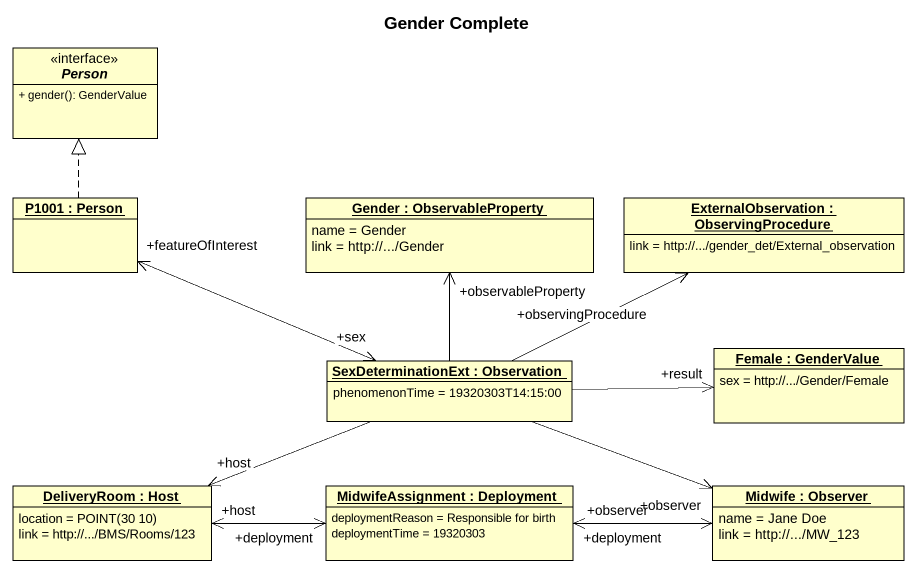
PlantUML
@startuml
title Gender Complete
hide circle
hide empty members
skinparam classAttributeIconSize 0
interface "Person" as Person_ {
  + gender(): GenderValue
}
object "P1001 : Person" as P1001
object "Gender : ObservableProperty" as Gender {
  name = Gender
  link = http://.../Gender
}
object "ExternalObservation : ObservingProcedure" as ExternalObservation {
  link = http://.../gender_det/External_observation
}
object "SexDeterminationExt : Observation" as SexDeterminationExt {
  phenomenonTime = 19320303T14:15:00
}
object "Female : GenderValue" as Female {
  sex = http://.../Gender/Female
}
object "DeliveryRoom : Host" as DeliveryRoom {
  location = POINT(30 10)
  link = http://.../BMS/Rooms/123
}
object "MidwifeAssignment : Deployment" as MidwifeAssignment {
  deploymentReason = Responsible for birth
  deploymentTime = 19320303
}
object "Midwife : Observer" as Midwife {
  name = Jane Doe
  link = http://.../MW_123
}
P1001 .up.|> Person_
SexDeterminationExt "+sex" <-left-> "+featureOfInterest" P1001
SexDeterminationExt -up-> "+observableProperty" Gender
SexDeterminationExt -right-> "+observingProcedure" ExternalObservation
SexDeterminationExt -right-> "+result" Female
SexDeterminationExt -left-> "+host" DeliveryRoom
SexDeterminationExt -right-> "+observer" Midwife
DeliveryRoom "+host" <-right-> "+deployment" MidwifeAssignment
MidwifeAssignment "+deployment" <-right-> "+observer" Midwife
@enduml
